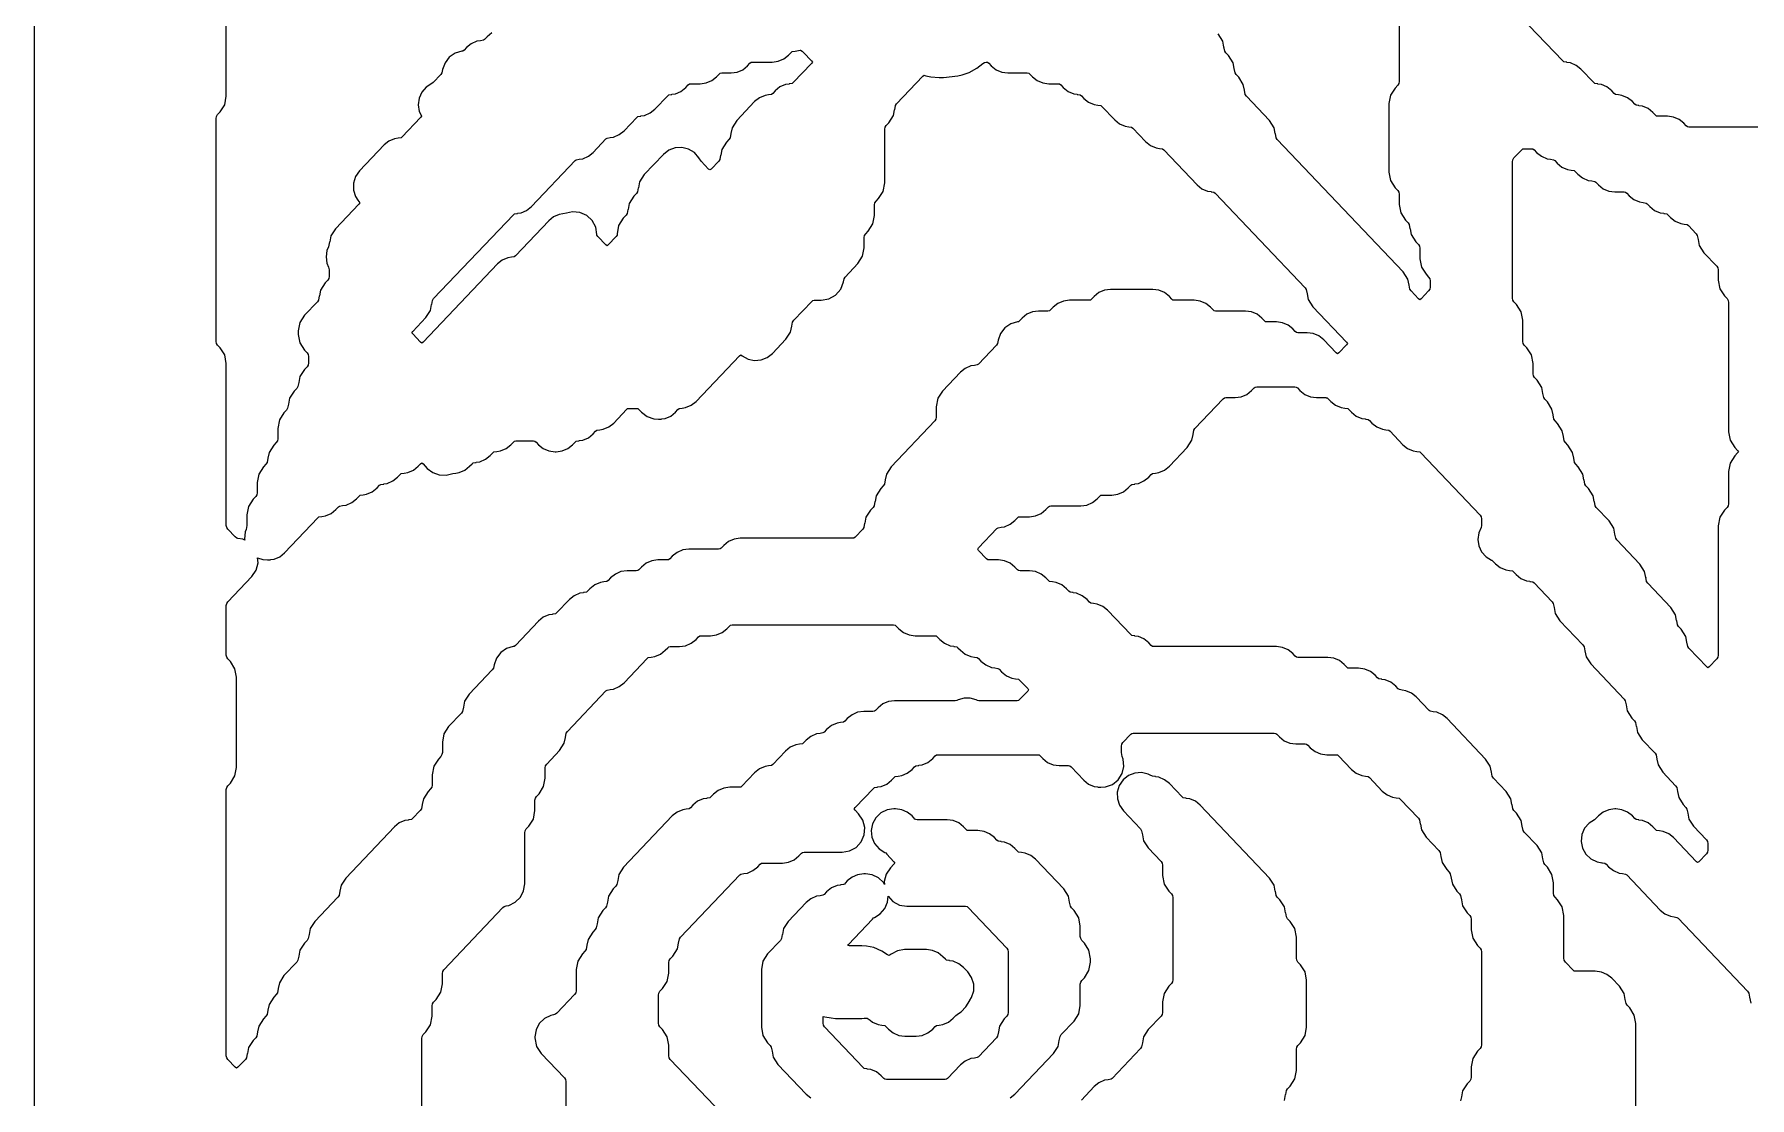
# Model space of a CAD drawing. Header units: millimetres. Extents: x 10 to 410, y 18 to 283.
# Drawn here: x 10 to 47.76, y 198.15 to 221.57 of the extents above; entities that cross this region are included whole.
import ezdxf

# ---------------------------------------------------------------- set-up
doc = ezdxf.new("R2010")
doc.units = ezdxf.units.MM
doc.layers.add('CUT', color=1, linetype='Continuous')

msp = doc.modelspace()

# ---------------------------------------------------------------- linework, layer by layer
at = {"layer": 'CUT'}
for points in [[(52.134, 157), (60.134, 157), (60.134, 160), (73.2679, 160), (73.2679, 280), (60.134, 280), (60.134, 283), (52.134, 283), (52.134, 280), (31.134, 280), (31.134, 283), (23.134, 283), (23.134, 280), (10, 280), (10, 160), (23.134, 160), (23.134, 157), (31.134, 157), (31.134, 160), (52.134, 160)], [(15.1325, 209.9965), (15.1325, 209.9915), (15.1445, 209.9915), (15.1734, 209.9954), (15.1916, 209.9949), (15.1999, 209.996), (15.1995, 209.999), (15.278, 210.0096), (15.4018, 210.0628), (15.5069, 210.147), (16.2418, 210.9202), (16.2669, 210.9403), (16.3324, 210.9492), (16.332, 210.9522), (16.4105, 210.9628), (16.5343, 211.016), (16.6394, 211.1002), (16.6948, 211.1585), (16.72, 211.1786), (16.7855, 211.1875), (16.7851, 211.1905), (16.8635, 211.2011), (16.9873, 211.2543), (17.0924, 211.3385), (17.1478, 211.3968), (17.173, 211.4169), (17.2385, 211.4258), (17.2381, 211.4288), (17.3165, 211.4394), (17.4403, 211.4926), (17.5455, 211.5768), (17.6008, 211.6351), (17.626, 211.6552), (17.6915, 211.6641), (17.6911, 211.6671), (17.7695, 211.6777), (17.8933, 211.7309), (17.9985, 211.8151), (18.0538, 211.8733), (18.079, 211.8935), (18.1445, 211.9024), (18.1441, 211.9054), (18.2226, 211.916), (18.3464, 211.9691), (18.4515, 212.0534), (18.5022, 212.1067), (18.5302, 212.1279), (18.5581, 212.1067), (18.6515, 212.0085), (18.7712, 211.9158), (18.9133, 211.8632), (19.0645, 211.8556), (19.2107, 211.8934), (19.277, 211.9024), (19.2766, 211.9054), (19.3551, 211.916), (19.4789, 211.9691), (19.584, 212.0534), (19.6394, 212.1116), (19.6646, 212.1318), (19.7301, 212.1407), (19.7297, 212.1437), (19.8081, 212.1543), (19.9319, 212.2074), (20.037, 212.2917), (20.0924, 212.3499), (20.1176, 212.3701), (20.1831, 212.379), (20.1827, 212.3819), (20.2611, 212.3926), (20.3849, 212.4457), (20.4901, 212.53), (20.5454, 212.5882), (20.5706, 212.6084), (20.6026, 212.6128), (20.9879, 212.6128), (21.0199, 212.6084), (21.0451, 212.5882), (21.1004, 212.53), (21.2055, 212.4457), (21.3293, 212.3926), (21.4628, 212.3745), (21.4867, 212.3745), (21.6202, 212.3926), (21.744, 212.4457), (21.8491, 212.53), (21.9045, 212.5882), (21.9296, 212.6084), (21.9951, 212.6173), (21.9947, 212.6202), (22.0732, 212.6309), (22.197, 212.684), (22.3021, 212.7683), (22.3575, 212.8265), (22.3827, 212.8467), (22.4482, 212.8556), (22.4478, 212.8585), (22.5262, 212.8692), (22.65, 212.9223), (22.7551, 213.0066), (23.037, 213.3031), (23.0622, 213.3233), (23.0942, 213.3277), (23.253, 213.3277), (23.285, 213.3233), (23.3101, 213.3031), (23.3669, 213.2435), (23.4916, 213.1481), (23.6397, 213.096), (23.7398, 213.0938), (23.7398, 213.0894), (23.7518, 213.0894), (23.7778, 213.0929), (23.7966, 213.0925), (23.8072, 213.0939), (23.8068, 213.0968), (23.8853, 213.1075), (24.0091, 213.1606), (24.1142, 213.2449), (24.1696, 213.3031), (24.1947, 213.3233), (24.2602, 213.3322), (24.2598, 213.3351), (24.3383, 213.3458), (24.4621, 213.3989), (24.5672, 213.4832), (25.5239, 214.4897), (25.5519, 214.5109), (25.586, 214.4851), (25.7134, 214.4151), (25.8556, 214.3846), (26.0005, 214.3964), (26.1359, 214.4494), (26.2504, 214.5391), (26.5469, 214.851), (26.6488, 215.01), (26.6738, 215.1399), (26.6754, 215.1396), (26.693, 215.2306), (26.7173, 215.2686), (27.1142, 215.6861), (27.1393, 215.7063), (27.1713, 215.7106), (27.3215, 215.7106), (27.4907, 215.7401), (27.6399, 215.8251), (27.7516, 215.9556), (27.8125, 216.1162), (27.8255, 216.1838), (27.8498, 216.2218), (28.1324, 216.5191), (28.2343, 216.6781), (28.27, 216.8635), (28.27, 217.0928), (28.2785, 217.137), (28.3028, 217.175), (28.3589, 217.234), (28.4608, 217.393), (28.4965, 217.5784), (28.4965, 217.8077), (28.505, 217.8519), (28.5293, 217.8899), (28.5854, 217.9489), (28.6873, 218.1079), (28.723, 218.2933), (28.723, 219.4758), (28.7315, 219.52), (28.7558, 219.5579), (28.8119, 219.6169), (28.9139, 219.776), (28.9388, 219.9059), (28.9405, 219.9056), (28.958, 219.9966), (28.9824, 220.0345), (29.5604, 220.6427), (29.5894, 220.6647), (29.6239, 220.6535), (29.7373, 220.6306), (29.917, 220.6156), (30.015, 220.617), (30.3296, 220.6527), (30.4254, 220.6733), (30.5811, 220.723), (30.7518, 220.8176), (30.8785, 220.9248), (30.9148, 220.9459), (30.9553, 220.953), (30.9862, 220.9488), (31.0114, 220.9287), (31.0668, 220.8704), (31.1719, 220.7862), (31.2957, 220.733), (31.4292, 220.7149), (31.8603, 220.7149), (31.8923, 220.7105), (31.9174, 220.6904), (31.9728, 220.6321), (32.0779, 220.5479), (32.2017, 220.4947), (32.3352, 220.4766), (32.5398, 220.4766), (32.5718, 220.4722), (32.597, 220.4521), (32.6523, 220.3938), (32.7575, 220.3096), (32.8812, 220.2564), (32.9597, 220.2458), (32.9593, 220.2429), (33.0248, 220.234), (33.05, 220.2138), (33.1053, 220.1555), (33.2105, 220.0713), (33.3343, 220.0181), (33.4127, 220.0075), (33.4123, 220.0046), (33.4778, 219.9957), (33.503, 219.9755), (33.7849, 219.6789), (33.89, 219.5947), (34.0138, 219.5416), (34.0923, 219.5309), (34.0919, 219.528), (34.1573, 219.5191), (34.1825, 219.4989), (34.4644, 219.2023), (34.5695, 219.1181), (34.6933, 219.065), (34.7718, 219.0543), (34.7714, 219.0514), (34.8369, 219.0425), (34.862, 219.0223), (35.5969, 218.2491), (35.7021, 218.1649), (35.8259, 218.1118), (35.9043, 218.1011), (35.9039, 218.0982), (35.9694, 218.0893), (35.9946, 218.0691), (37.977, 215.9835), (38.0013, 215.9455), (38.0188, 215.8545), (38.0205, 215.8548), (38.0455, 215.7249), (38.1474, 215.5659), (38.8896, 214.785), (38.9089, 214.7574), (38.8896, 214.7298), (38.7174, 214.5486), (38.6894, 214.5274), (38.6614, 214.5486), (38.3842, 214.8402), (38.2791, 214.9245), (38.1553, 214.9776), (38.0218, 214.9957), (37.8172, 214.9957), (37.7852, 215.0001), (37.76, 215.0203), (37.7047, 215.0785), (37.5995, 215.1628), (37.4757, 215.2159), (37.3423, 215.234), (37.1376, 215.234), (37.1057, 215.2384), (37.0805, 215.2586), (37.0251, 215.3168), (36.92, 215.4011), (36.7962, 215.4542), (36.6627, 215.4723), (36.0051, 215.4723), (35.9731, 215.4767), (35.948, 215.4969), (35.8926, 215.5551), (35.7875, 215.6394), (35.6637, 215.6925), (35.5302, 215.7106), (35.0991, 215.7106), (35.0671, 215.715), (35.0419, 215.7352), (34.9866, 215.7934), (34.8814, 215.8777), (34.7576, 215.9308), (34.6242, 215.9489), (33.6943, 215.9489), (33.5608, 215.9308), (33.437, 215.8777), (33.3319, 215.7934), (33.2765, 215.7352), (33.2513, 215.715), (33.2193, 215.7106), (32.7882, 215.7106), (32.6547, 215.6925), (32.5309, 215.6394), (32.4258, 215.5551), (32.3705, 215.4969), (32.3453, 215.4767), (32.3133, 215.4723), (32.1087, 215.4723), (31.9752, 215.4542), (31.8514, 215.4011), (31.7463, 215.3168), (31.6909, 215.2586), (31.6658, 215.2384), (31.6439, 215.2354), (31.4953, 215.1909), (31.3675, 215.1031), (31.2728, 214.9803), (31.2202, 214.8344), (31.2061, 214.7608), (31.1818, 214.7229), (30.7849, 214.3054), (30.7597, 214.2852), (30.6942, 214.2763), (30.6946, 214.2734), (30.6162, 214.2627), (30.4924, 214.2096), (30.3873, 214.1253), (29.9932, 213.7107), (29.8912, 213.5517), (29.8556, 213.3662), (29.8556, 213.137), (29.847, 213.0928), (29.8227, 213.0548), (28.8606, 212.0426), (28.7587, 211.8836), (28.7337, 211.7537), (28.732, 211.754), (28.7145, 211.663), (28.6902, 211.625), (28.6341, 211.566), (28.5322, 211.407), (28.5072, 211.2771), (28.5055, 211.2774), (28.488, 211.1864), (28.4637, 211.1484), (28.4076, 211.0894), (28.3057, 210.9304), (28.2807, 210.8005), (28.279, 210.8008), (28.2615, 210.7098), (28.2372, 210.6718), (28.0668, 210.4926), (28.0416, 210.4724), (28.0097, 210.4681), (25.54, 210.4681), (25.4065, 210.4499), (25.2827, 210.3968), (25.1776, 210.3126), (25.1222, 210.2543), (25.097, 210.2341), (25.0651, 210.2298), (24.4074, 210.2298), (24.2739, 210.2116), (24.1501, 210.1585), (24.045, 210.0743), (23.9897, 210.016), (23.9645, 209.9958), (23.9325, 209.9915), (23.7279, 209.9915), (23.5944, 209.9733), (23.4706, 209.9202), (23.3655, 209.836), (23.3101, 209.7777), (23.285, 209.7575), (23.253, 209.7532), (23.0484, 209.7532), (22.9149, 209.735), (22.7911, 209.6819), (22.686, 209.5977), (22.6306, 209.5394), (22.6054, 209.5192), (22.5399, 209.5103), (22.5403, 209.5074), (22.4619, 209.4967), (22.3381, 209.4436), (22.233, 209.3594), (22.1776, 209.3011), (22.1524, 209.2809), (22.0869, 209.272), (22.0873, 209.2691), (22.0089, 209.2584), (21.8851, 209.2053), (21.7799, 209.1211), (21.4981, 208.8245), (21.4729, 208.8043), (21.4074, 208.7954), (21.4078, 208.7925), (21.3293, 208.7819), (21.2055, 208.7287), (21.1004, 208.6445), (20.592, 208.1096), (20.5669, 208.0895), (20.545, 208.0865), (20.3964, 208.042), (20.2686, 207.9542), (20.1739, 207.8314), (20.1214, 207.6855), (20.1072, 207.6119), (20.0829, 207.574), (19.5738, 207.0384), (19.4719, 206.8794), (19.4469, 206.7494), (19.4452, 206.7498), (19.4277, 206.6587), (19.4034, 206.6208), (19.1208, 206.3235), (19.0188, 206.1645), (18.9832, 205.979), (18.9832, 205.7498), (18.9747, 205.7055), (18.9504, 205.6676), (18.8943, 205.6086), (18.7923, 205.4496), (18.7567, 205.2641), (18.7567, 205.0349), (18.7482, 204.9906), (18.7238, 204.9527), (18.6678, 204.8937), (18.5658, 204.7347), (18.5408, 204.6047), (18.5392, 204.6051), (18.5216, 204.514), (18.4973, 204.4761), (18.327, 204.2969), (18.3018, 204.2767), (18.2363, 204.2678), (18.2367, 204.2649), (18.1582, 204.2542), (18.0344, 204.2011), (17.9293, 204.1168), (16.8557, 202.9873), (16.7538, 202.8283), (16.7288, 202.6984), (16.7271, 202.6987), (16.7096, 202.6077), (16.6853, 202.5697), (16.1762, 202.0341), (16.0742, 201.8751), (16.0493, 201.7452), (16.0476, 201.7455), (16.0301, 201.6545), (16.0057, 201.6165), (15.9497, 201.5575), (15.8477, 201.3985), (15.8227, 201.2686), (15.8211, 201.2689), (15.8036, 201.1779), (15.7792, 201.1399), (15.4966, 200.8426), (15.3947, 200.6836), (15.3697, 200.5537), (15.368, 200.554), (15.3505, 200.463), (15.3262, 200.425), (15.2701, 200.366), (15.1682, 200.207), (15.1432, 200.0771), (15.1415, 200.0774), (15.124, 199.9864), (15.0997, 199.9484), (15.0436, 199.8894), (14.9417, 199.7304), (14.9167, 199.6005), (14.915, 199.6008), (14.8975, 199.5098), (14.8732, 199.4718), (14.8171, 199.4128), (14.7152, 199.2538), (14.6902, 199.1239), (14.6885, 199.1242), (14.671, 199.0332), (14.6467, 198.9953), (14.481, 198.8209), (14.453, 198.7997), (14.425, 198.8209), (14.2593, 198.9953), (14.235, 199.0332), (14.2265, 199.0774), (14.2265, 204.9396), (14.235, 204.9838), (14.2593, 205.0218), (14.3154, 205.0808), (14.4173, 205.2398), (14.453, 205.4252), (14.453, 207.4088), (14.4173, 207.5943), (14.3154, 207.7533), (14.2593, 207.8123), (14.235, 207.8502), (14.2265, 207.8945), (14.2265, 208.9907), (14.235, 209.0349), (14.2593, 209.0728), (14.7891, 209.6302), (14.8818, 209.7675), (14.9245, 209.9277), (14.9162, 210.0412), (15.0298, 209.9994)], [(26.9343, 221.167), (27.1112, 220.9808), (27.1304, 220.9532), (27.1112, 220.9256), (26.7078, 220.5011), (26.6826, 220.4809), (26.6171, 220.472), (26.6175, 220.4691), (26.539, 220.4584), (26.4152, 220.4053), (26.3101, 220.3211), (26.2547, 220.2628), (26.2296, 220.2426), (26.1641, 220.2337), (26.1645, 220.2308), (26.086, 220.2201), (25.9622, 220.167), (25.8571, 220.0828), (25.463, 219.6682), (25.3611, 219.5092), (25.3361, 219.3792), (25.3344, 219.3795), (25.3169, 219.2885), (25.2926, 219.2506), (25.2365, 219.1916), (25.1346, 219.0326), (25.1096, 218.9026), (25.1079, 218.9029), (25.0904, 218.8119), (25.0661, 218.774), (24.9004, 218.5997), (24.8724, 218.5784), (24.8444, 218.5997), (24.6787, 218.774), (24.6314, 218.8477), (24.5321, 218.9607), (24.4038, 219.039), (24.2579, 219.0756), (24.1078, 219.0672), (23.9669, 219.0146), (23.8481, 218.9224), (23.4244, 218.4767), (23.3225, 218.3177), (23.2975, 218.1877), (23.2958, 218.1881), (23.2783, 218.097), (23.254, 218.0591), (23.1979, 218.0001), (23.096, 217.8411), (23.071, 217.7111), (23.0693, 217.7115), (23.0518, 217.6204), (23.0275, 217.5825), (22.9656, 217.5174), (22.8637, 217.3584), (22.828, 217.1729), (22.828, 217.1422), (22.8076, 217.1128), (22.6353, 216.9316), (22.6073, 216.9104), (22.5793, 216.9316), (22.407, 217.1128), (22.3866, 217.1422), (22.3866, 217.1574), (22.3597, 217.3191), (22.2819, 217.4635), (22.1617, 217.5749), (22.0119, 217.6414), (21.8486, 217.656), (21.7179, 217.6239), (21.6339, 217.6125), (21.6343, 217.6095), (21.5559, 217.5989), (21.4321, 217.5457), (21.3269, 217.4615), (20.592, 216.6884), (20.5669, 216.6682), (20.5014, 216.6593), (20.5018, 216.6563), (20.4233, 216.6457), (20.2995, 216.5926), (20.1944, 216.5083), (18.5581, 214.7869), (18.5302, 214.7657), (18.5022, 214.7869), (18.3299, 214.9681), (18.3107, 214.9957), (18.3299, 215.0233), (18.6191, 215.3276), (18.721, 215.4866), (18.746, 215.6165), (18.7477, 215.6162), (18.7652, 215.7072), (18.7895, 215.7452), (20.5454, 217.5925), (20.5706, 217.6127), (20.6361, 217.6216), (20.6357, 217.6245), (20.7142, 217.6352), (20.838, 217.6883), (20.9431, 217.7725), (21.9045, 218.784), (21.9296, 218.8042), (21.9951, 218.8131), (21.9947, 218.816), (22.0732, 218.8267), (22.197, 218.8798), (22.3021, 218.964), (22.584, 219.2606), (22.6092, 219.2808), (22.6747, 219.2897), (22.6743, 219.2926), (22.7527, 219.3033), (22.8765, 219.3564), (22.9816, 219.4406), (23.2635, 219.7372), (23.2887, 219.7574), (23.3542, 219.7663), (23.3538, 219.7692), (23.4322, 219.7799), (23.556, 219.833), (23.6612, 219.9172), (23.943, 220.2138), (23.9682, 220.234), (24.0337, 220.2429), (24.0333, 220.2458), (24.1118, 220.2564), (24.2356, 220.3096), (24.3407, 220.3938), (24.3961, 220.4521), (24.4212, 220.4722), (24.4532, 220.4766), (24.6578, 220.4766), (24.7913, 220.4947), (24.9151, 220.5479), (25.0202, 220.6321), (25.0756, 220.6904), (25.1008, 220.7105), (25.1327, 220.7149), (25.3373, 220.7149), (25.4708, 220.733), (25.5946, 220.7862), (25.6997, 220.8704), (25.7551, 220.9287), (25.7803, 220.9488), (25.8122, 220.9532), (26.2434, 220.9532), (26.3769, 220.9713), (26.5006, 221.0245), (26.6058, 221.1087), (26.6611, 221.167), (26.6863, 221.1871), (26.7518, 221.196), (26.7516, 221.1978), (26.8604, 221.2144), (26.8642, 221.2163), (26.9026, 221.1923)], [(42.9592, 219.0468), (42.9912, 219.0425), (43.0163, 219.0223), (43.0717, 218.964), (43.1768, 218.8798), (43.3006, 218.8267), (43.3791, 218.816), (43.3787, 218.8131), (43.4442, 218.8042), (43.4693, 218.784), (43.5247, 218.7257), (43.6298, 218.6415), (43.7536, 218.5884), (43.8321, 218.5777), (43.8317, 218.5748), (43.8972, 218.5659), (43.9224, 218.5457), (43.9777, 218.4874), (44.0829, 218.4032), (44.2066, 218.3501), (44.2851, 218.3394), (44.2847, 218.3365), (44.3502, 218.3276), (44.3754, 218.3074), (44.4307, 218.2491), (44.5359, 218.1649), (44.6597, 218.1118), (44.7932, 218.0936), (44.9978, 218.0936), (45.0297, 218.0893), (45.0549, 218.0691), (45.1103, 218.0108), (45.2154, 217.9266), (45.3392, 217.8735), (45.4177, 217.8628), (45.4173, 217.8599), (45.4827, 217.851), (45.5079, 217.8308), (45.5633, 217.7725), (45.6684, 217.6883), (45.7922, 217.6352), (45.8707, 217.6245), (45.8703, 217.6216), (45.9358, 217.6127), (45.9609, 217.5925), (46.0163, 217.5342), (46.1214, 217.45), (46.2452, 217.3969), (46.3237, 217.3862), (46.3233, 217.3833), (46.3888, 217.3744), (46.414, 217.3542), (46.5843, 217.175), (46.6086, 217.137), (46.6261, 217.046), (46.6278, 217.0463), (46.6528, 216.9164), (46.7547, 216.7574), (47.0373, 216.4601), (47.0617, 216.4221), (47.0702, 216.3779), (47.0702, 216.1487), (47.1058, 215.9632), (47.2078, 215.8042), (47.2638, 215.7452), (47.2882, 215.7072), (47.2967, 215.663), (47.2967, 212.8125), (47.3323, 212.627), (47.4343, 212.468), (47.497, 212.4021), (47.5162, 212.3745), (47.497, 212.3469), (47.4343, 212.2809), (47.3323, 212.1219), (47.2967, 211.9365), (47.2967, 211.2306), (47.2882, 211.1864), (47.2638, 211.1484), (47.2078, 211.0894), (47.1058, 210.9304), (47.0702, 210.745), (47.0702, 207.8945), (47.0617, 207.8502), (47.0373, 207.8123), (46.8716, 207.638), (46.8437, 207.6167), (46.8157, 207.638), (46.4235, 208.0506), (46.3992, 208.0885), (46.3816, 208.1795), (46.38, 208.1792), (46.355, 208.3092), (46.253, 208.4682), (46.197, 208.5272), (46.1726, 208.5651), (46.1551, 208.6561), (46.1535, 208.6558), (46.1285, 208.7858), (46.0265, 208.9448), (45.5174, 209.4804), (45.4931, 209.5183), (45.4756, 209.6093), (45.4739, 209.609), (45.4489, 209.7389), (45.347, 209.8979), (44.8379, 210.4336), (44.8136, 210.4715), (44.7961, 210.5625), (44.7944, 210.5622), (44.7694, 210.6921), (44.6675, 210.8511), (44.3849, 211.1484), (44.3606, 211.1864), (44.3431, 211.2774), (44.3414, 211.2771), (44.3164, 211.407), (44.2145, 211.566), (44.1584, 211.625), (44.1341, 211.663), (44.1166, 211.754), (44.1149, 211.7537), (44.0899, 211.8836), (43.988, 212.0426), (43.9319, 212.1016), (43.9076, 212.1396), (43.8901, 212.2306), (43.8884, 212.2303), (43.8634, 212.3602), (43.7615, 212.5192), (43.7054, 212.5782), (43.6811, 212.6162), (43.6635, 212.7072), (43.6619, 212.7069), (43.6369, 212.8368), (43.535, 212.9958), (43.4789, 213.0548), (43.4545, 213.0928), (43.437, 213.1838), (43.4354, 213.1835), (43.4104, 213.3134), (43.3084, 213.4724), (43.2524, 213.5314), (43.228, 213.5694), (43.2105, 213.6604), (43.2089, 213.6601), (43.1839, 213.79), (43.0819, 213.949), (43.0258, 214.008), (43.0015, 214.046), (42.993, 214.0902), (42.993, 214.3194), (42.9574, 214.5049), (42.8554, 214.6639), (42.7993, 214.7229), (42.775, 214.7608), (42.7665, 214.8051), (42.7665, 215.2726), (42.7308, 215.4581), (42.6289, 215.6171), (42.5728, 215.6761), (42.5485, 215.714), (42.54, 215.7583), (42.54, 218.7609), (42.5485, 218.8051), (42.5728, 218.843), (42.7432, 219.0223), (42.7684, 219.0425), (42.8003, 219.0468)], [(28.6219, 202.2015), (28.7206, 202.3164), (28.7803, 202.4555), (28.7939, 202.5891), (28.8997, 202.4728), (29.0452, 202.3934), (29.2086, 202.366), (30.5013, 202.366), (30.5332, 202.3616), (30.5584, 202.3414), (31.4083, 201.4473), (31.4326, 201.4094), (31.4411, 201.3651), (31.4411, 200.0306), (31.4326, 199.9864), (31.4083, 199.9484), (31.3522, 199.8894), (31.2503, 199.7304), (31.2253, 199.6005), (31.2236, 199.6008), (31.2061, 199.5098), (31.1818, 199.4718), (30.7849, 199.0543), (30.7597, 199.0341), (30.6942, 199.0252), (30.6946, 199.0223), (30.6162, 199.0116), (30.4924, 198.9585), (30.3873, 198.8743), (30.1054, 198.5777), (30.0802, 198.5575), (30.0482, 198.5532), (28.7569, 198.5532), (28.7249, 198.5575), (28.6997, 198.5777), (28.6443, 198.636), (28.5392, 198.7202), (28.4154, 198.7733), (28.337, 198.784), (28.3374, 198.7869), (28.2719, 198.7958), (28.2467, 198.816), (27.3968, 199.7101), (27.3725, 199.7481), (27.364, 199.7923), (27.364, 199.906), (27.3686, 199.9373), (27.4001, 199.9357), (27.5422, 199.9075), (27.6397, 199.8979), (28.2208, 199.8979), (28.2659, 199.9023), (28.3358, 199.9043), (28.4007, 199.8557), (28.402, 199.8575), (28.4538, 199.816), (28.5776, 199.7628), (28.6561, 199.7522), (28.6557, 199.7492), (28.7212, 199.7403), (28.7463, 199.7202), (28.8017, 199.6619), (28.9068, 199.5777), (29.0306, 199.5245), (29.1641, 199.5064), (29.4145, 199.5064), (29.548, 199.5245), (29.6718, 199.5777), (29.7769, 199.6619), (29.8322, 199.7202), (29.8574, 199.7403), (29.9229, 199.7492), (29.9225, 199.7522), (30.001, 199.7628), (30.1248, 199.816), (30.2299, 199.9002), (30.2853, 199.9585), (30.3434, 200.0051), (30.4058, 200.0437), (30.5035, 200.1553), (30.5936, 200.2959), (30.5914, 200.2974), (30.6339, 200.3585), (30.6792, 200.503), (30.6792, 200.6544), (30.6339, 200.7989), (30.5474, 200.9232), (30.4564, 201.0189), (30.3513, 201.1032), (30.2275, 201.1563), (30.149, 201.167), (30.1494, 201.1699), (30.0839, 201.1788), (30.0588, 201.199), (30.0034, 201.2572), (29.8983, 201.3415), (29.7745, 201.3946), (29.641, 201.4128), (29.1569, 201.4128), (29.0006, 201.3877), (28.86, 201.3151), (28.8176, 201.2838), (28.7821, 201.2994), (28.6588, 201.3817), (28.4786, 201.4564), (28.3183, 201.4883), (28.2208, 201.4979), (27.9396, 201.4979), (27.9096, 201.5029), (27.9266, 201.5281), (28.4552, 202.0842), (28.4759, 202.1139), (28.4934, 202.1214)]]:
    msp.add_lwpolyline(points, close=True, dxfattribs=at)
for points in [[(20.073, 221.5968), (19.9679, 221.5126), (19.9125, 221.4543), (19.8873, 221.4341), (19.8218, 221.4252), (19.8222, 221.4223), (19.7438, 221.4116), (19.62, 221.3585), (19.5149, 221.2743), (19.4595, 221.216), (19.4343, 221.1958), (19.4125, 221.1929), (19.2639, 221.1484), (19.1361, 221.0605), (19.0414, 220.9378), (18.9888, 220.7919), (18.9747, 220.7183), (18.9504, 220.6804), (18.78, 220.5011), (18.754, 220.4803), (18.6293, 220.4033), (18.5319, 220.2928), (18.471, 220.1587), (18.4518, 220.0127), (18.4759, 219.8675), (18.5168, 219.7851), (18.5238, 219.7627), (18.5039, 219.7341), (18.1005, 219.3096), (18.0753, 219.2895), (18.0098, 219.2805), (18.0102, 219.2776), (17.9317, 219.267), (17.8079, 219.2138), (17.7028, 219.1296), (17.1588, 218.5572), (17.0723, 218.433), (17.027, 218.2885), (17.027, 218.1371), (17.0723, 217.9926), (17.1256, 217.9159), (17.1231, 217.9142), (17.1641, 217.8553), (17.1449, 217.8277), (16.6292, 217.2852), (16.5273, 217.1262), (16.5023, 216.9962), (16.5006, 216.9966), (16.4793, 216.8857), (16.4422, 216.8044), (16.4221, 216.6638), (16.4422, 216.5232), (16.4793, 216.4419), (16.4916, 216.3779), (16.4916, 216.2349), (16.4831, 216.1906), (16.4588, 216.1527), (16.4027, 216.0937), (16.3008, 215.9347), (16.2758, 215.8047), (16.2741, 215.8051), (16.2566, 215.714), (16.2323, 215.6761), (15.9497, 215.3788), (15.8477, 215.2198), (15.8121, 215.0343), (15.8121, 214.9572), (15.8477, 214.7717), (15.9497, 214.6127), (16.0057, 214.5537), (16.0301, 214.5157), (16.0386, 214.4715), (16.0386, 214.3285), (16.0301, 214.2843), (16.0057, 214.2463), (15.9497, 214.1873), (15.8477, 214.0283), (15.8227, 213.8984), (15.8211, 213.8987), (15.8036, 213.8077), (15.7792, 213.7697), (15.7232, 213.7107), (15.6212, 213.5517), (15.5962, 213.4218), (15.5946, 213.4221), (15.577, 213.3311), (15.5527, 213.2931), (15.4966, 213.2341), (15.3947, 213.0751), (15.359, 212.8896), (15.359, 212.6604), (15.3505, 212.6162), (15.3262, 212.5782), (15.2701, 212.5192), (15.1682, 212.3602), (15.1432, 212.2303), (15.1415, 212.2306), (15.124, 212.1396), (15.0997, 212.1016), (15.0436, 212.0426), (14.9417, 211.8836), (14.906, 211.6982), (14.906, 211.4689), (14.8975, 211.4247), (14.8732, 211.3867), (14.8171, 211.3277), (14.7152, 211.1687), (14.6795, 210.9833), (14.6795, 210.754), (14.6625, 210.6657), (14.6392, 210.6116), (14.6259, 210.4503), (14.6324, 210.4241), (14.5901, 210.4472), (14.4815, 210.4654), (14.4561, 210.474), (14.425, 210.4975), (14.2593, 210.6718), (14.235, 210.7098), (14.2265, 210.754), (14.2265, 214.3194), (14.1908, 214.5049), (14.0889, 214.6639), (14.0328, 214.7229), (14.0085, 214.7608), (14, 214.8051), (14, 219.7141), (14.0085, 219.7583), (14.0328, 219.7962), (14.0889, 219.8552), (14.1908, 220.0142), (14.2265, 220.1997), (14.2265, 225.5194)], [(40.0484, 222.097), (40.0484, 220.5242), (40.0399, 220.48), (40.0156, 220.4421), (39.9595, 220.3831), (39.8576, 220.224), (39.8219, 220.0386), (39.8219, 218.5316), (39.8576, 218.3462), (39.9595, 218.1872), (40.0156, 218.1282), (40.0399, 218.0902), (40.0484, 218.046), (40.0484, 217.8167), (40.0841, 217.6313), (40.186, 217.4723), (40.2421, 217.4133), (40.2664, 217.3753), (40.2839, 217.2843), (40.2856, 217.2846), (40.3106, 217.1547), (40.4125, 216.9957), (40.4686, 216.9367), (40.4929, 216.8987), (40.5014, 216.8545), (40.5014, 216.6252), (40.5371, 216.4398), (40.639, 216.2808), (40.6951, 216.2218), (40.7194, 216.1838), (40.7279, 216.1396), (40.7279, 215.9966), (40.7194, 215.9523), (40.6951, 215.9144), (40.5294, 215.7401), (40.5014, 215.7189), (40.4734, 215.7401), (40.3078, 215.9144), (40.2834, 215.9523), (40.2659, 216.0434), (40.2642, 216.043), (40.2393, 216.173), (40.1373, 216.332), (37.3631, 219.2506), (37.3388, 219.2885), (37.3213, 219.3795), (37.3196, 219.3792), (37.2947, 219.5092), (37.1927, 219.6682), (36.6836, 220.2038), (36.6593, 220.2417), (36.6418, 220.3327), (36.6401, 220.3324), (36.6151, 220.4623), (36.5132, 220.6214), (36.4571, 220.6804), (36.4328, 220.7183), (36.4153, 220.8093), (36.4136, 220.809), (36.3886, 220.9389), (36.2867, 221.0979), (36.2306, 221.157), (36.2063, 221.1949), (36.1888, 221.2859), (36.1871, 221.2856), (36.1621, 221.4155), (36.0602, 221.5745)], [(49.3472, 219.5234), (46.4245, 219.5234), (46.3925, 219.5278), (46.3673, 219.5479), (46.312, 219.6062), (46.2068, 219.6904), (46.083, 219.7436), (45.9496, 219.7617), (45.745, 219.7617), (45.713, 219.766), (45.6878, 219.7862), (45.6324, 219.8445), (45.5273, 219.9287), (45.4035, 219.9819), (45.3251, 219.9925), (45.3255, 219.9954), (45.26, 220.0043), (45.2348, 220.0245), (45.1794, 220.0828), (45.0743, 220.167), (44.9505, 220.2201), (44.872, 220.2308), (44.8724, 220.2337), (44.807, 220.2426), (44.7818, 220.2628), (44.7264, 220.3211), (44.6213, 220.4053), (44.4975, 220.4584), (44.419, 220.4691), (44.4194, 220.472), (44.3539, 220.4809), (44.3288, 220.5011), (44.0469, 220.7977), (43.9418, 220.8819), (43.818, 220.935), (43.7395, 220.9457), (43.7399, 220.9486), (43.6744, 220.9575), (43.6492, 220.9777), (42.3463, 222.3484)], [(45.2581, 197.5614), (45.2581, 199.7833), (45.2224, 199.9687), (45.1205, 200.1277), (45.0644, 200.1867), (45.0401, 200.2247), (45.0226, 200.3157), (45.0209, 200.3154), (44.9959, 200.4453), (44.894, 200.6043), (44.7264, 200.7806), (44.6213, 200.8649), (44.4975, 200.918), (44.364, 200.9362), (43.9329, 200.9362), (43.9009, 200.9405), (43.8757, 200.9607), (43.7054, 201.1399), (43.6811, 201.1779), (43.6725, 201.2221), (43.6725, 202.1662), (43.6369, 202.3517), (43.535, 202.5107), (43.4789, 202.5697), (43.4545, 202.6077), (43.446, 202.6519), (43.446, 202.8811), (43.4104, 203.0666), (43.3084, 203.2256), (43.2524, 203.2846), (43.228, 203.3225), (43.2105, 203.4136), (43.2089, 203.4133), (43.1839, 203.5432), (43.0819, 203.7022), (42.7993, 203.9995), (42.775, 204.0374), (42.7575, 204.1285), (42.7558, 204.1282), (42.7308, 204.2581), (42.6289, 204.4171), (42.5728, 204.4761), (42.5485, 204.514), (42.531, 204.6051), (42.5293, 204.6047), (42.5043, 204.7347), (42.4024, 204.8937), (42.1198, 205.191), (42.0955, 205.2289), (42.078, 205.32), (42.0763, 205.3196), (42.0513, 205.4496), (41.9494, 205.6086), (41.1023, 206.4998), (40.9972, 206.584), (40.8734, 206.6372), (40.7949, 206.6478), (40.7953, 206.6508), (40.7298, 206.6597), (40.7046, 206.6798), (40.4228, 206.9764), (40.3176, 207.0606), (40.1938, 207.1138), (40.1154, 207.1244), (40.1158, 207.1274), (40.0503, 207.1363), (40.0251, 207.1564), (39.9697, 207.2147), (39.8646, 207.2989), (39.7408, 207.3521), (39.6624, 207.3627), (39.6628, 207.3657), (39.5973, 207.3746), (39.5721, 207.3947), (39.5167, 207.453), (39.4116, 207.5372), (39.2878, 207.5904), (39.1543, 207.6085), (38.9497, 207.6085), (38.9177, 207.6129), (38.8926, 207.633), (38.8372, 207.6913), (38.7321, 207.7755), (38.6083, 207.8287), (38.4748, 207.8468), (37.8172, 207.8468), (37.7852, 207.8512), (37.76, 207.8713), (37.7047, 207.9296), (37.5995, 208.0138), (37.4757, 208.067), (37.3423, 208.0851), (34.6461, 208.0851), (34.6141, 208.0895), (34.5889, 208.1096), (34.5335, 208.1679), (34.4284, 208.2521), (34.3046, 208.3053), (34.2262, 208.3159), (34.2266, 208.3188), (34.1611, 208.3278), (34.1359, 208.3479), (33.6275, 208.8828), (33.5224, 208.967), (33.3986, 209.0201), (33.3201, 209.0308), (33.3205, 209.0337), (33.255, 209.0426), (33.2299, 209.0628), (33.1745, 209.1211), (33.0694, 209.2053), (32.9456, 209.2584), (32.8671, 209.2691), (32.8675, 209.272), (32.802, 209.2809), (32.7769, 209.3011), (32.7215, 209.3594), (32.6164, 209.4436), (32.4926, 209.4967), (32.4141, 209.5074), (32.4145, 209.5103), (32.349, 209.5192), (32.3238, 209.5394), (32.2685, 209.5977), (32.1633, 209.6819), (32.0396, 209.735), (31.9061, 209.7532), (31.7015, 209.7532), (31.6695, 209.7575), (31.6443, 209.7777), (31.5889, 209.836), (31.4838, 209.9202), (31.36, 209.9733), (31.2265, 209.9915), (31.0219, 209.9915), (30.99, 209.9958), (30.9648, 210.016), (30.7878, 210.2022), (30.7686, 210.2298), (30.7878, 210.2574), (31.1913, 210.6819), (31.2165, 210.702), (31.282, 210.7109), (31.2816, 210.7139), (31.36, 210.7245), (31.4838, 210.7777), (31.5889, 210.8619), (31.6443, 210.9202), (31.6695, 210.9403), (31.7015, 210.9447), (31.9061, 210.9447), (32.0396, 210.9628), (32.1633, 211.016), (32.2685, 211.1002), (32.3238, 211.1585), (32.349, 211.1786), (32.381, 211.183), (33.0386, 211.183), (33.1721, 211.2011), (33.2959, 211.2543), (33.401, 211.3385), (33.4564, 211.3968), (33.4816, 211.4169), (33.5135, 211.4213), (33.7181, 211.4213), (33.8516, 211.4394), (33.9754, 211.4926), (34.0805, 211.5768), (34.1359, 211.6351), (34.1611, 211.6552), (34.2266, 211.6641), (34.2262, 211.6671), (34.3046, 211.6777), (34.4284, 211.7309), (34.5335, 211.8151), (34.5889, 211.8733), (34.6141, 211.8935), (34.6796, 211.9024), (34.6792, 211.9054), (34.7576, 211.916), (34.8814, 211.9691), (34.9866, 212.0534), (35.3807, 212.468), (35.4826, 212.627), (35.5076, 212.757), (35.5093, 212.7566), (35.5268, 212.8477), (35.5511, 212.8856), (36.1745, 213.5414), (36.1996, 213.5616), (36.2316, 213.566), (36.4362, 213.566), (36.5697, 213.5841), (36.6935, 213.6372), (36.7986, 213.7215), (36.854, 213.7797), (36.8792, 213.7999), (36.9111, 213.8043), (37.7495, 213.8043), (37.7815, 213.7999), (37.8066, 213.7797), (37.862, 213.7215), (37.9671, 213.6372), (38.0909, 213.5841), (38.2244, 213.566), (38.429, 213.566), (38.4393, 213.5646), (38.4536, 213.565), (38.4605, 213.562), (38.4862, 213.5414), (38.5415, 213.4832), (38.6467, 213.3989), (38.7705, 213.3458), (38.8489, 213.3351), (38.8485, 213.3322), (38.914, 213.3233), (38.9392, 213.3031), (38.9946, 213.2449), (39.0997, 213.1606), (39.2235, 213.1075), (39.3019, 213.0968), (39.3015, 213.0939), (39.367, 213.085), (39.3922, 213.0648), (39.4476, 213.0066), (39.5527, 212.9223), (39.6765, 212.8692), (39.755, 212.8585), (39.7546, 212.8556), (39.82, 212.8467), (39.8452, 212.8265), (40.1271, 212.53), (40.2322, 212.4457), (40.356, 212.3926), (40.4345, 212.3819), (40.4341, 212.379), (40.4996, 212.3701), (40.5247, 212.3499), (41.8277, 210.9792), (41.852, 210.9413), (41.8605, 210.897), (41.8605, 210.754), (41.8508, 210.7036), (41.798, 210.587), (41.7784, 210.4443), (41.8004, 210.3018), (41.8621, 210.1716), (41.9583, 210.0643), (42.0812, 209.989), (42.0846, 209.9875), (42.1103, 209.967), (42.1657, 209.9087), (42.2708, 209.8245), (42.3946, 209.7713), (42.473, 209.7607), (42.4726, 209.7577), (42.5381, 209.7488), (42.5633, 209.7287), (42.6187, 209.6704), (42.7238, 209.5862), (42.8476, 209.533), (42.9261, 209.5224), (42.9257, 209.5195), (42.9912, 209.5105), (43.0163, 209.4904), (43.4132, 209.0728), (43.4375, 209.0349), (43.455, 208.9439), (43.4567, 208.9442), (43.4817, 208.8142), (43.5836, 208.6552), (44.0927, 208.1196), (44.1171, 208.0817), (44.1346, 207.9907), (44.1362, 207.991), (44.1612, 207.8611), (44.2632, 207.7021), (44.9988, 206.9282), (45.0231, 206.8902), (45.0406, 206.7992), (45.0423, 206.7995), (45.0673, 206.6696), (45.1692, 206.5106), (45.2253, 206.4516), (45.2496, 206.4136), (45.2671, 206.3226), (45.2688, 206.3229), (45.2938, 206.193), (45.3957, 206.034), (45.6783, 205.7367), (45.7026, 205.6987), (45.7201, 205.6077), (45.7218, 205.608), (45.7468, 205.4781), (45.8487, 205.3191), (46.1313, 205.0218), (46.1556, 204.9838), (46.1731, 204.8928), (46.1748, 204.8931), (46.1998, 204.7632), (46.3017, 204.6042), (46.3578, 204.5452), (46.3821, 204.5072), (46.3996, 204.4162), (46.4013, 204.4165), (46.4263, 204.2866), (46.5282, 204.1276), (46.8108, 203.8303), (46.8351, 203.7923), (46.8437, 203.7481), (46.8437, 203.6051), (46.8351, 203.5608), (46.8108, 203.5229), (46.6451, 203.3486), (46.6172, 203.3274), (46.5892, 203.3486), (46.0855, 203.8785), (45.9803, 203.9628), (45.8565, 204.0159), (45.7781, 204.0266), (45.7785, 204.0295), (45.713, 204.0384), (45.6878, 204.0586), (45.6324, 204.1168), (45.5273, 204.2011), (45.4035, 204.2542), (45.3251, 204.2649), (45.3255, 204.2678), (45.26, 204.2767), (45.2348, 204.2969), (45.1794, 204.3551), (45.0743, 204.4394), (44.9505, 204.4925), (44.817, 204.5106), (44.7932, 204.5106), (44.6597, 204.4925), (44.5359, 204.4394), (44.4307, 204.3551), (44.3754, 204.2969), (44.3438, 204.2715), (44.2267, 204.1985), (44.128, 204.0836), (44.0683, 203.9445), (44.053, 203.7938), (44.0835, 203.6455), (44.157, 203.5131), (44.2667, 203.4088), (44.4027, 203.3421), (44.5115, 203.3254), (44.5112, 203.3237), (44.5767, 203.3148), (44.6019, 203.2946), (44.6573, 203.2364), (44.7624, 203.1521), (44.8862, 203.099), (44.9646, 203.0883), (44.9642, 203.0854), (45.0297, 203.0765), (45.0549, 203.0563), (45.7898, 202.2832), (45.8949, 202.1989), (46.0187, 202.1458), (46.0972, 202.1351), (46.0968, 202.1322), (46.1623, 202.1233), (46.1874, 202.1031), (47.7169, 200.4941), (47.7412, 200.4562), (47.7587, 200.3651), (47.7604, 200.3655), (47.7854, 200.2355)], [(18.5302, 197.6476), (18.5302, 199.4587), (18.5387, 199.503), (18.563, 199.5409), (18.6191, 199.5999), (18.721, 199.7589), (18.7567, 199.9444), (18.7567, 200.1736), (18.7652, 200.2179), (18.7895, 200.2558), (18.8456, 200.3148), (18.9475, 200.4738), (18.9832, 200.6593), (18.9832, 200.8885), (18.9917, 200.9328), (19.016, 200.9707), (20.3142, 202.3365), (20.3453, 202.3601), (20.3861, 202.3738), (20.4497, 202.3839), (20.5891, 202.4549), (20.6997, 202.5655), (20.7708, 202.7049), (20.7952, 202.8594), (20.7952, 203.9864), (20.8037, 204.0306), (20.8281, 204.0686), (20.8842, 204.1276), (20.9861, 204.2866), (21.0217, 204.4721), (21.0217, 204.7013), (21.0303, 204.7455), (21.0546, 204.7835), (21.1107, 204.8425), (21.2126, 205.0015), (21.2483, 205.187), (21.2483, 205.4162), (21.2568, 205.4604), (21.2811, 205.4984), (21.5637, 205.7957), (21.6656, 205.9547), (21.6906, 206.0846), (21.6923, 206.0843), (21.7098, 206.1753), (21.7341, 206.2133), (22.584, 207.1074), (22.6092, 207.1276), (22.6747, 207.1365), (22.6743, 207.1394), (22.7527, 207.1501), (22.8765, 207.2032), (22.9816, 207.2874), (23.49, 207.8223), (23.5152, 207.8425), (23.5807, 207.8514), (23.5803, 207.8543), (23.6588, 207.865), (23.7826, 207.9181), (23.8877, 208.0023), (23.943, 208.0606), (23.9682, 208.0808), (24.0002, 208.0851), (24.2048, 208.0851), (24.3383, 208.1033), (24.4621, 208.1564), (24.5672, 208.2406), (24.6226, 208.2989), (24.6477, 208.3191), (24.6797, 208.3234), (24.8843, 208.3234), (25.0178, 208.3416), (25.1416, 208.3947), (25.2467, 208.4789), (25.3021, 208.5372), (25.3273, 208.5574), (25.3592, 208.5617), (28.9157, 208.5617), (28.9477, 208.5574), (28.9728, 208.5372), (29.0282, 208.4789), (29.1333, 208.3947), (29.2571, 208.3416), (29.3906, 208.3234), (29.8217, 208.3234), (29.8537, 208.3191), (29.8789, 208.2989), (29.9342, 208.2406), (30.0394, 208.1564), (30.1632, 208.1033), (30.2416, 208.0926), (30.2412, 208.0897), (30.3067, 208.0808), (30.3319, 208.0606), (30.3873, 208.0023), (30.4924, 207.9181), (30.6162, 207.865), (30.6946, 207.8543), (30.6942, 207.8514), (30.7597, 207.8425), (30.7849, 207.8223), (30.8403, 207.764), (30.9454, 207.6798), (31.0692, 207.6267), (31.1476, 207.616), (31.1472, 207.6131), (31.2127, 207.6042), (31.2379, 207.584), (31.2933, 207.5257), (31.3984, 207.4415), (31.5222, 207.3884), (31.6007, 207.3777), (31.6003, 207.3748), (31.6658, 207.3659), (31.6909, 207.3457), (31.8679, 207.1595), (31.8871, 207.1319), (31.8679, 207.1043), (31.6909, 206.9181), (31.6658, 206.898), (31.6338, 206.8936), (30.7954, 206.8936), (30.7628, 206.898), (30.7323, 206.9112), (30.6024, 206.9471), (30.4677, 206.9471), (30.3379, 206.9112), (30.3073, 206.898), (30.2747, 206.8936), (28.9376, 206.8936), (28.8041, 206.8755), (28.6803, 206.8223), (28.5752, 206.7381), (28.5198, 206.6798), (28.4946, 206.6597), (28.4627, 206.6553), (28.2581, 206.6553), (28.1246, 206.6372), (28.0008, 206.584), (27.8957, 206.4998), (27.8403, 206.4415), (27.8151, 206.4214), (27.7496, 206.4125), (27.75, 206.4095), (27.6716, 206.3989), (27.5478, 206.3457), (27.4426, 206.2615), (27.3873, 206.2032), (27.3621, 206.1831), (27.2966, 206.1742), (27.297, 206.1712), (27.2185, 206.1606), (27.0948, 206.1074), (26.9896, 206.0232), (26.9343, 205.9649), (26.9091, 205.9448), (26.8436, 205.9359), (26.844, 205.9329), (26.7655, 205.9223), (26.6417, 205.8691), (26.5366, 205.7849), (26.2547, 205.4884), (26.2296, 205.4682), (26.1641, 205.4593), (26.1645, 205.4563), (26.086, 205.4457), (25.9622, 205.3926), (25.8571, 205.3083), (25.5752, 205.0118), (25.55, 204.9916), (25.5181, 204.9872), (25.3135, 204.9872), (25.18, 204.9691), (25.0562, 204.916), (24.9511, 204.8317), (24.8957, 204.7735), (24.8705, 204.7533), (24.805, 204.7444), (24.8054, 204.7415), (24.727, 204.7308), (24.6032, 204.6777), (24.498, 204.5934), (24.4427, 204.5352), (24.4175, 204.515), (24.352, 204.5061), (24.3524, 204.5032), (24.2739, 204.4925), (24.1501, 204.4394), (24.045, 204.3551), (22.9714, 203.2256), (22.8695, 203.0666), (22.8445, 202.9367), (22.8428, 202.937), (22.8253, 202.846), (22.801, 202.808), (22.7449, 202.749), (22.643, 202.59), (22.618, 202.4601), (22.6163, 202.4604), (22.5988, 202.3694), (22.5745, 202.3314), (22.5184, 202.2724), (22.4165, 202.1134), (22.3915, 201.9835), (22.3898, 201.9838), (22.3723, 201.8928), (22.348, 201.8548), (22.2919, 201.7958), (22.19, 201.6368), (22.165, 201.5069), (22.1633, 201.5072), (22.1458, 201.4162), (22.1215, 201.3782), (22.0654, 201.3192), (21.9635, 201.1602), (21.9278, 200.9748), (21.9278, 200.5072), (21.9193, 200.463), (21.895, 200.425), (21.5028, 200.0124), (21.4717, 199.9889), (21.4309, 199.9751), (21.3672, 199.9651), (21.2279, 199.894), (21.1172, 199.7834), (21.0462, 199.644), (21.0217, 199.4895), (21.0217, 199.4678), (21.0574, 199.2823), (21.1593, 199.1233), (21.6684, 198.5877), (21.6928, 198.5498), (21.7013, 198.5055), (21.7013, 197.7997)], [(25.3021, 197.6245), (23.9992, 198.9953), (23.9749, 199.0332), (23.9664, 199.0774), (23.9664, 199.3067), (23.9307, 199.4921), (23.8288, 199.6511), (23.7727, 199.7101), (23.7484, 199.7481), (23.7398, 199.7923), (23.7398, 200.4119), (23.7484, 200.4562), (23.7727, 200.4941), (23.8288, 200.5531), (23.9307, 200.7121), (23.9664, 200.8976), (23.9664, 201.1268), (23.9749, 201.1711), (23.9992, 201.209), (24.0553, 201.268), (24.1572, 201.427), (24.1822, 201.557), (24.1839, 201.5566), (24.2014, 201.6477), (24.2257, 201.6856), (25.5286, 203.0563), (25.5538, 203.0765), (25.6193, 203.0854), (25.6189, 203.0883), (25.6973, 203.099), (25.8211, 203.1521), (25.9262, 203.2364), (25.9816, 203.2946), (26.0068, 203.3148), (26.0388, 203.3191), (26.4699, 203.3191), (26.6034, 203.3373), (26.7272, 203.3904), (26.8323, 203.4747), (26.8876, 203.5329), (26.9128, 203.5531), (26.9448, 203.5574), (27.7844, 203.5574), (27.9479, 203.5849), (28.0933, 203.6643), (28.2049, 203.7868), (28.2702, 203.9391), (28.2822, 204.1044), (28.2395, 204.2645), (28.1468, 204.4019), (28.0697, 204.483), (28.0505, 204.5106), (28.0697, 204.5382), (28.4732, 204.9627), (28.4984, 204.9829), (28.5639, 204.9918), (28.5635, 204.9947), (28.6419, 205.0054), (28.7657, 205.0585), (28.8708, 205.1428), (28.9262, 205.201), (28.9514, 205.2212), (29.0169, 205.2301), (29.0165, 205.233), (29.0949, 205.2437), (29.2187, 205.2968), (29.3239, 205.3811), (29.3792, 205.4393), (29.4044, 205.4595), (29.4699, 205.4684), (29.4695, 205.4713), (29.548, 205.482), (29.6718, 205.5351), (29.7769, 205.6194), (29.8322, 205.6776), (29.8574, 205.6978), (29.8894, 205.7021), (32.0868, 205.7021), (32.1188, 205.6978), (32.1439, 205.6776), (32.1993, 205.6194), (32.3044, 205.5351), (32.4282, 205.482), (32.5617, 205.4638), (32.7663, 205.4638), (32.7983, 205.4595), (32.8235, 205.4393), (33.1053, 205.1428), (33.2105, 205.0585), (33.3343, 205.0054), (33.4127, 204.9947), (33.4123, 204.9918), (33.4206, 204.9907), (33.4388, 204.9912), (33.4678, 204.9872), (33.4797, 204.9872), (33.4797, 204.9923), (33.5824, 204.9951), (33.7343, 205.051), (33.8604, 205.1525), (33.9474, 205.2889), (33.9863, 205.446), (33.973, 205.6073), (33.9497, 205.6614), (33.9327, 205.7498), (33.9327, 205.8928), (33.9412, 205.937), (33.9655, 205.975), (34.1359, 206.1542), (34.1611, 206.1744), (34.193, 206.1787), (37.2965, 206.1787), (37.3285, 206.1744), (37.3536, 206.1542), (37.409, 206.096), (37.5141, 206.0117), (37.6379, 205.9586), (37.7714, 205.9404), (37.976, 205.9404), (38.008, 205.9361), (38.0332, 205.9159), (38.0885, 205.8577), (38.1936, 205.7734), (38.3174, 205.7203), (38.4509, 205.7021), (38.6555, 205.7021), (38.6875, 205.6978), (38.7127, 205.6776), (38.9946, 205.3811), (39.0997, 205.2968), (39.2235, 205.2437), (39.3019, 205.233), (39.3015, 205.2301), (39.367, 205.2212), (39.3922, 205.201), (39.6741, 204.9045), (39.7792, 204.8202), (39.903, 204.7671), (39.9815, 204.7564), (39.9811, 204.7535), (40.0466, 204.7446), (40.0717, 204.7244), (40.4686, 204.3069), (40.4929, 204.2689), (40.5104, 204.1779), (40.5121, 204.1782), (40.5371, 204.0483), (40.639, 203.8893), (40.9216, 203.592), (40.9459, 203.554), (40.9634, 203.463), (40.9651, 203.4633), (40.9901, 203.3334), (41.092, 203.1744), (41.1481, 203.1154), (41.1724, 203.0775), (41.19, 202.9864), (41.1916, 202.9867), (41.2166, 202.8568), (41.3186, 202.6978), (41.3746, 202.6388), (41.399, 202.6009), (41.4165, 202.5098), (41.4181, 202.5101), (41.4431, 202.3802), (41.5451, 202.2212), (41.6011, 202.1622), (41.6255, 202.1243), (41.634, 202.08), (41.634, 201.8508), (41.6696, 201.6653), (41.7716, 201.5063), (41.8277, 201.4473), (41.852, 201.4094), (41.8605, 201.3651), (41.8605, 199.3157), (41.852, 199.2715), (41.8277, 199.2336), (41.7716, 199.1745), (41.6696, 199.0155), (41.634, 198.8301), (41.634, 198.6008), (41.6255, 198.5566), (41.6011, 198.5187), (41.5451, 198.4597), (41.4431, 198.3006), (41.4181, 198.1707), (41.4165, 198.171), (41.399, 198.08)], [(37.5212, 198.0908), (37.5462, 198.2208), (37.5478, 198.2205), (37.5653, 198.3115), (37.5897, 198.3494), (37.6457, 198.4084), (37.7477, 198.5674), (37.7833, 198.7529), (37.7833, 199.2204), (37.7918, 199.2647), (37.8162, 199.3026), (37.8723, 199.3616), (37.9742, 199.5206), (38.0098, 199.7061), (38.0098, 200.7365), (37.9742, 200.9219), (37.8723, 201.0809), (37.8162, 201.1399), (37.7918, 201.1779), (37.7833, 201.2221), (37.7833, 201.6896), (37.7477, 201.8751), (37.6457, 202.0341), (37.5897, 202.0931), (37.5653, 202.1311), (37.5478, 202.2221), (37.5462, 202.2218), (37.5212, 202.3517), (37.4192, 202.5107), (37.3631, 202.5697), (37.3388, 202.6077), (37.3213, 202.6987), (37.3196, 202.6984), (37.2947, 202.8283), (37.1927, 202.9873), (35.6661, 204.5934), (35.561, 204.6777), (35.4372, 204.7308), (35.3587, 204.7415), (35.3591, 204.7444), (35.2936, 204.7533), (35.2684, 204.7735), (34.9866, 205.07), (34.8814, 205.1543), (34.7576, 205.2074), (34.6792, 205.2181), (34.6796, 205.221), (34.6135, 205.23), (34.5637, 205.2513), (34.5195, 205.2769), (34.3735, 205.3103), (34.2242, 205.2989), (34.085, 205.2438), (33.9683, 205.15), (33.8846, 205.0258), (33.8414, 204.8824), (33.8427, 204.7326), (33.8883, 204.59), (33.974, 204.4672), (34.3529, 204.0686), (34.3772, 204.0306), (34.3947, 203.9396), (34.3964, 203.9399), (34.4214, 203.81), (34.5233, 203.651), (34.8059, 203.3537), (34.8302, 203.3157), (34.8387, 203.2715), (34.8387, 203.0423), (34.8744, 202.8568), (34.9763, 202.6978), (35.0324, 202.6388), (35.0567, 202.6009), (35.0652, 202.5566), (35.0652, 200.7455), (35.0567, 200.7013), (35.0324, 200.6633), (34.9763, 200.6043), (34.8744, 200.4453), (34.8387, 200.2599), (34.8387, 200.0306), (34.8302, 199.9864), (34.8059, 199.9484), (34.5233, 199.6511), (34.4214, 199.4921), (34.3964, 199.3622), (34.3947, 199.3625), (34.3772, 199.2715), (34.3529, 199.2336), (33.7295, 198.5777), (33.7043, 198.5575), (33.6388, 198.5486), (33.6392, 198.5457), (33.5608, 198.535), (33.437, 198.4819), (33.3319, 198.3977), (33.05, 198.1011)], [(31.4838, 198.1479), (31.5889, 198.2321), (32.4361, 199.1233), (32.538, 199.2823), (32.563, 199.4123), (32.5647, 199.4119), (32.5822, 199.503), (32.6065, 199.5409), (32.8891, 199.8382), (32.991, 199.9972), (33.0267, 200.1827), (33.0267, 200.6502), (33.0352, 200.6945), (33.0595, 200.7324), (33.1156, 200.7914), (33.2175, 200.9504), (33.2532, 201.1359), (33.2532, 201.213), (33.2175, 201.3985), (33.1156, 201.5575), (33.0595, 201.6165), (33.0352, 201.6545), (33.0267, 201.6987), (33.0267, 201.9279), (32.991, 202.1134), (32.8891, 202.2724), (32.833, 202.3314), (32.8087, 202.3694), (32.7912, 202.4604), (32.7895, 202.4601), (32.7645, 202.59), (32.6626, 202.749), (32.042, 203.4019), (31.9368, 203.4862), (31.813, 203.5393), (31.7346, 203.55), (31.735, 203.5529), (31.6695, 203.5618), (31.6443, 203.582), (31.5889, 203.6402), (31.4838, 203.7245), (31.36, 203.7776), (31.2816, 203.7883), (31.282, 203.7912), (31.2165, 203.8001), (31.1913, 203.8203), (31.1359, 203.8785), (31.0308, 203.9628), (30.907, 204.0159), (30.7735, 204.034), (30.5689, 204.034), (30.5369, 204.0384), (30.5118, 204.0586), (30.4564, 204.1168), (30.3513, 204.2011), (30.2275, 204.2542), (30.094, 204.2723), (29.4364, 204.2723), (29.4038, 204.2768), (29.382, 204.2861), (29.3612, 204.3158), (29.3239, 204.3551), (29.2187, 204.4394), (29.0949, 204.4925), (28.9615, 204.5106), (28.9233, 204.5106), (28.7736, 204.4877), (28.6377, 204.421), (28.5279, 204.3167), (28.4544, 204.1843), (28.4239, 204.036), (28.4393, 203.8853), (28.499, 203.7462), (28.5976, 203.6313), (28.7261, 203.5512), (28.7436, 203.5437), (28.7643, 203.514), (28.9233, 203.3467), (28.9425, 203.3191), (28.9233, 203.2916), (28.8462, 203.2104), (28.7535, 203.0731), (28.7108, 202.9129), (28.7159, 202.8432), (28.6916, 202.8869), (28.5819, 202.9912), (28.4459, 203.0579), (28.2962, 203.0809), (28.2581, 203.0809), (28.1246, 203.0627), (28.0008, 203.0096), (27.8957, 202.9253), (27.8583, 202.886), (27.8376, 202.8563), (27.8158, 202.847), (27.7496, 202.838), (27.75, 202.8351), (27.6716, 202.8244), (27.5478, 202.7713), (27.4426, 202.687), (27.3873, 202.6288), (27.3621, 202.6086), (27.2966, 202.5997), (27.297, 202.5968), (27.2185, 202.5861), (27.0948, 202.533), (26.9896, 202.4487), (26.5955, 202.0341), (26.4936, 201.8751), (26.4686, 201.7452), (26.4669, 201.7455), (26.4494, 201.6545), (26.4251, 201.6165), (26.1425, 201.3192), (26.0406, 201.1602), (26.0049, 200.9748), (26.0049, 199.7061), (26.0406, 199.5206), (26.1425, 199.3616), (26.1986, 199.3026), (26.2229, 199.2647), (26.2404, 199.1737), (26.2421, 199.174), (26.2671, 199.044), (26.369, 198.885), (26.9896, 198.2321), (27.0948, 198.1479)]]:
    msp.add_lwpolyline(points, dxfattribs=at)

doc.saveas('drawing.dxf')
